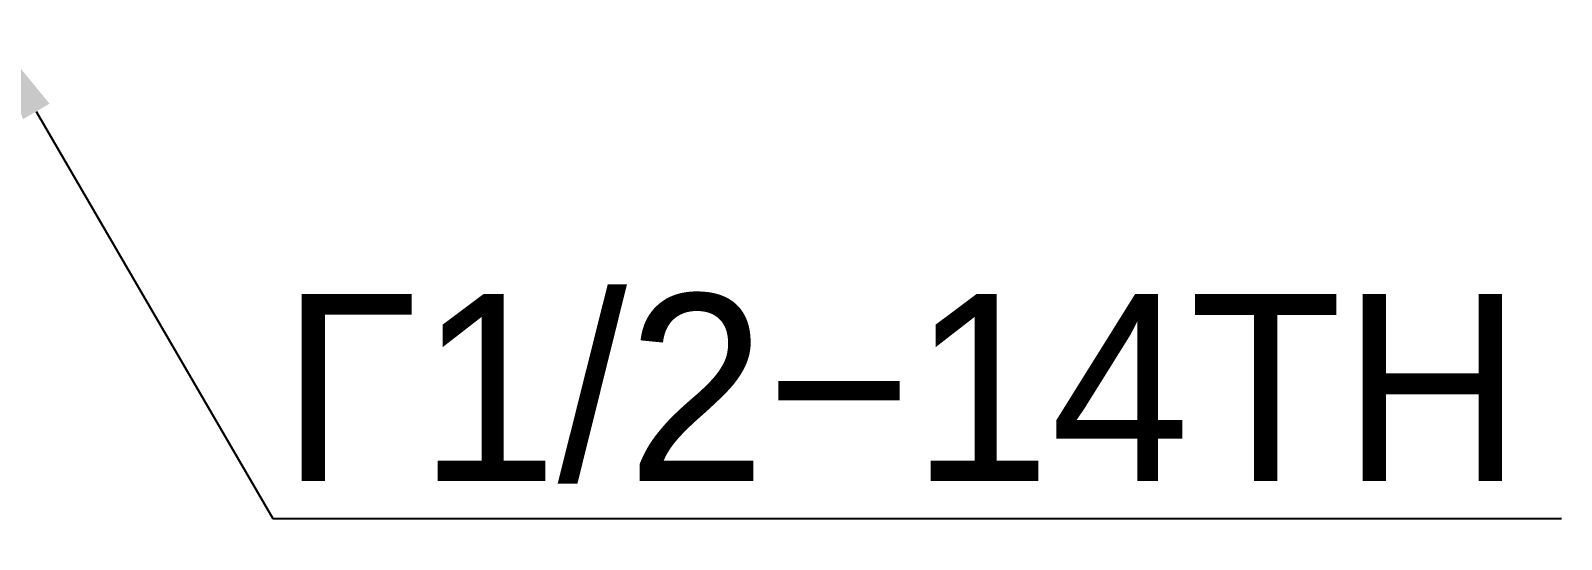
# Model space of a CAD drawing. Extents: x 0 to 1354, y 0 to 992.
# Drawn here: x 394.6 to 476.6, y 180.5 to 207.7 of the extents above; entities that cross this region are included whole.
import ezdxf
from ezdxf import colors
from ezdxf.entities.mleader import LeaderData, LeaderLine
from ezdxf.math import Vec2, Vec3

# ---------------------------------------------------------------- set-up
doc = ezdxf.new("R2010")
doc.units = 0
doc.header["$LTSCALE"] = 10
doc.header["$MEASUREMENT"] = 0
doc.layers.get('0').update_dxf_attribs({"linetype": 'CONTINUOUS'})
doc.styles.get("Standard").update_dxf_attribs({"font": 'SYMBOL'})

msp = doc.modelspace()

# ---------------------------------------------------------------- leaders
at = {"ltscale": 0.5}
ml = msp.add_multileader_mtext('Standard', dxfattribs=at)
ml.set_content('G1/2-14TH', color=256)
ml.set_leader_properties(color=5)
ml.build(insert=Vec2(0, 0))
ml.multileader.update_dxf_attribs({"text_left_attachment_type": 6, "text_right_attachment_type": 6, "dogleg_length": 0.36, "arrow_head_size": 5})
ctx = ml.context
ctx.base_point, ctx.char_height, ctx.arrow_head_size, ctx.landing_gap_size, ctx.plane_origin = Vec3(407.975, 181.64), 10, 5, 0.09, Vec3(392.437, 207.745)
ctx.left_attachment, ctx.right_attachment = 6, 6
notes = []
notes.append((ctx, [(0, (1, 1, 0), (407.615, 181.64), (1, 0), 0.36, [(0, [(392.437, 207.745)], 0, [])])]))
ctx.mtext.insert, ctx.mtext.flow_direction = Vec3(408.065, 193.64), 5
for ctx, leaders in notes:
    for number, flags, end, landing, length, lines in leaders:
        leader = LeaderData()
        leader.index, (leader.has_last_leader_line, leader.has_dogleg_vector, leader.attachment_direction) = number, flags
        leader.last_leader_point, leader.dogleg_vector, leader.dogleg_length = Vec3(end), Vec3(landing), length
        for number, points, colour, breaks in lines:
            line = LeaderLine()
            line.index, line.vertices, line.color, line.breaks = number, Vec3.list(points), colors.encode_raw_color(colour), breaks
            leader.lines.append(line)
        ctx.leaders.append(leader)

doc.saveas('drawing.dxf')
